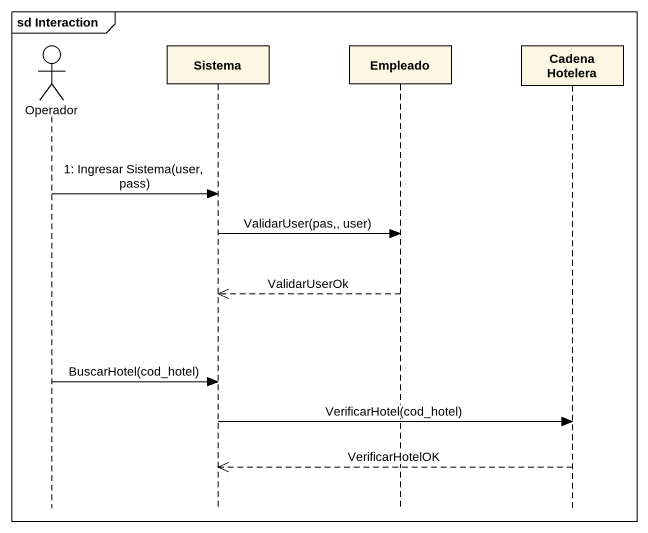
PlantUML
@startuml
mainframe sd Interaction
hide footbox
actor Operador
participant Sistema
participant Empleado
participant "Cadena Hotelera" as Cadena_Hotelera

Operador -> Sistema : 1: Ingresar Sistema(user, pass)
Sistema -> Empleado : ValidarUser(pas,, user)
Empleado -->> Sistema : ValidarUserOk
Operador -> Sistema : BuscarHotel(cod_hotel)
Sistema -> Cadena_Hotelera : VerificarHotel(cod_hotel)
Cadena_Hotelera -->> Sistema : VerificarHotelOK
@enduml
